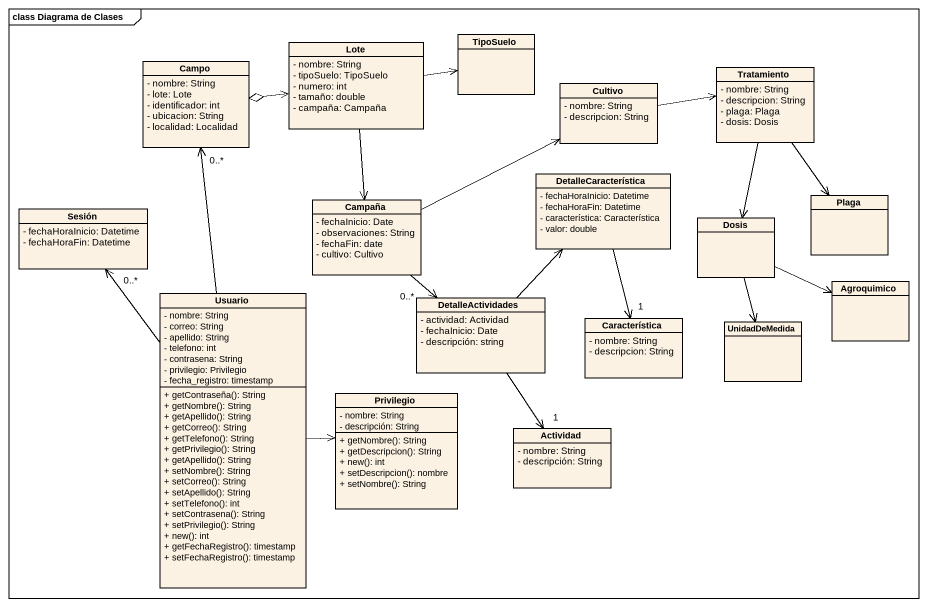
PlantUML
@startuml
mainframe class Diagrama de Clases
hide circle
hide empty members
skinparam classAttributeIconSize 0
class TipoSuelo
class Campo {
  - nombre: String
  - lote: Lote
  - identificador: int
  - ubicacion: String
  - localidad: Localidad
}
class Lote {
  - nombre: String
  - tipoSuelo: TipoSuelo
  - numero: int
  - tamaño: double
  - campaña: Campaña
}
class Tratamiento {
  - nombre: String
  - descripcion: String
  - plaga: Plaga
  - dosis: Dosis
}
class Cultivo {
  - nombre: String
  - descripcion: String
}
class DetalleCaracterística {
  - fechaHoraInicio: Datetime
  - fechaHoraFin: Datetime
  - característica: Característica
  - valor: double
}
class Sesión {
  - fechaHoraInicio: Datetime
  - fechaHoraFin: Datetime
}
class Campaña {
  - fechaInicio: Date
  - observaciones: String
  - fechaFin: date
  - cultivo: Cultivo
}
class Dosis
class Plaga
class Usuario {
  - nombre: String
  - correo: String
  - apellido: String
  - telefono: int
  - contrasena: String
  - privilegio: Privilegio
  - fecha_registro: timestamp
  + getContraseña(): String
  + getNombre(): String
  + getApellido(): String
  + getCorreo(): String
  + getTelefono(): String
  + getPrivilegio(): String
  + getApellido(): String
  + setNombre(): String
  + setCorreo(): String
  + setApellido(): String
  + setTelefono(): int
  + setContrasena(): String
  + setPrivilegio(): String
  + new(): int
  + getFechaRegistro(): timestamp
  + setFechaRegistro(): timestamp
}
class DetalleActividades {
  - actividad: Actividad
  - fechaInicio: Date
  - descripción: string
}
class Agroquimico
class Característica {
  - nombre: String
  - descripcion: String
}
class UnidadDeMedida
class Privilegio {
  - nombre: String
  - descripción: String
  + getNombre(): String
  + getDescripcion(): String
  + new(): int
  + setDescripcion(): nombre
  + setNombre(): String
}
class Actividad {
  - nombre: String
  - descripción: String
}
Lote -right-> TipoSuelo
Lote <-left-o Campo
Lote --> Campaña
Tratamiento --> Dosis
Tratamiento --> Plaga
Cultivo -right-> Tratamiento
DetalleCaracterística --> "1" Característica
Campaña -right-> Cultivo
Campaña --> "0..*" DetalleActividades
Dosis -right-> Agroquimico
Dosis --> UnidadDeMedida
Usuario -up-> "0..*" Campo
Usuario -up-> "0..*" Sesión
Usuario -right-> Privilegio
DetalleActividades -up-> DetalleCaracterística
DetalleActividades --> "1" Actividad
@enduml
